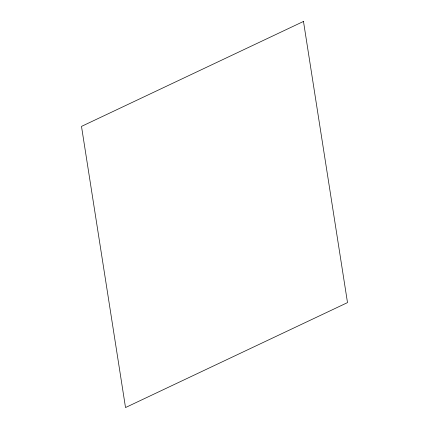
<?xml version="1.0" encoding="UTF-8"?>
<svg xmlns="http://www.w3.org/2000/svg" width="429" height="429" viewBox="0 0 429 429"><rect width="100%" height="100%" fill="white"/><g stroke="black" fill="none" stroke-linecap="round" stroke-linejoin="round"><path stroke-width="0.64" d="M303.48 21.45L81.494 126.394L125.52 407.55L347.506 302.606L303.48 21.45"/></g></svg>
